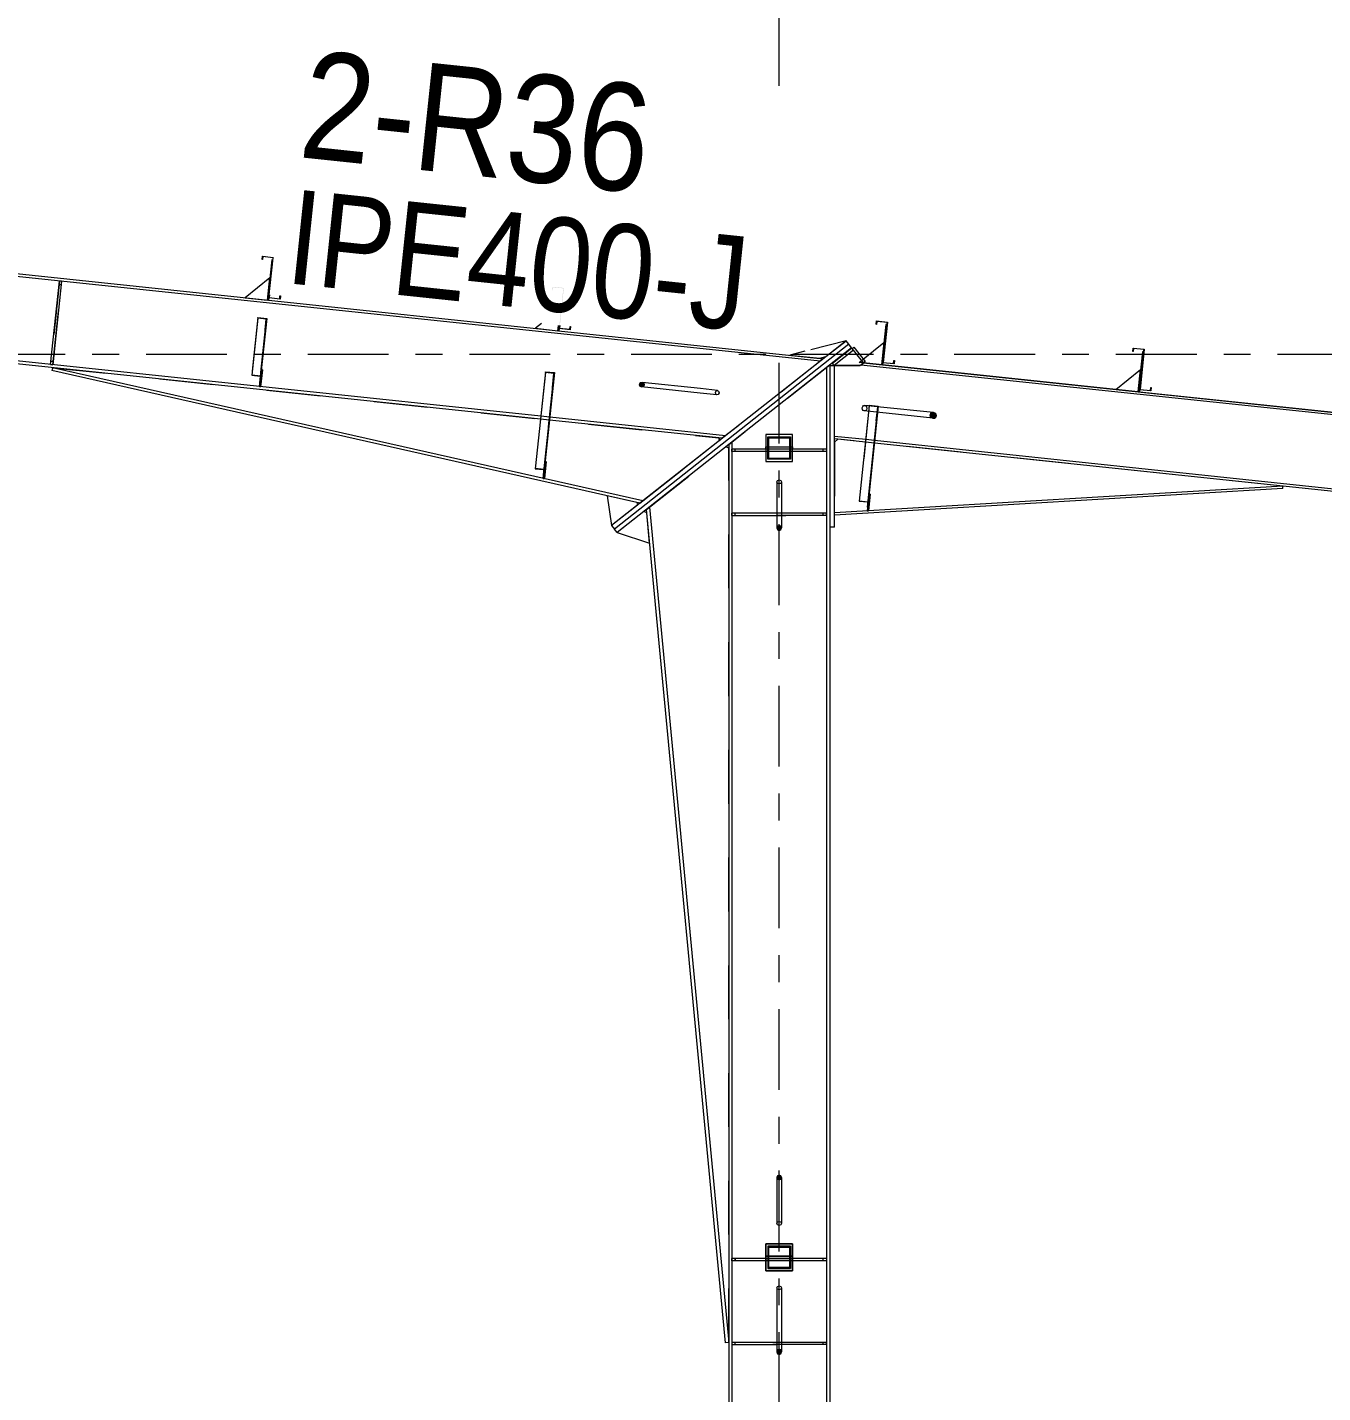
# Model space of a CAD drawing. Header units: millimetres. Extents: x -94 to 729, y -75 to 499.
# Drawn here: x 355.1 to 403.2, y 219.4 to 270.1 of the extents above; entities that cross this region are included whole.
import ezdxf

# ---------------------------------------------------------------- set-up
doc = ezdxf.new("R2010")
doc.units = ezdxf.units.MM
for name, pattern in [('XKITLINE00', [0]), ('XKITLINE02', [4, 2, -2]), ('XKITLINE03', [6, 3, -1, 1, -1])]:
    doc.linetypes.add(name, pattern=pattern)
for name, color, linetype, lineweight in [('Part', 2, 'Continuous', 0), ('PartMark', 7, 'Continuous', 0), ('S-grid', 1, 'Continuous', 0)]:
    doc.layers.add(name, color=color, linetype=linetype, lineweight=lineweight)
doc.styles.add('ARIAL', font='ARIAL.TTF')

# ---------------------------------------------------------------- blocks, each defined once
blk = doc.blocks.new('*A291')
at = {"layer": 'Part'}
blk.add_hatch(color=3, dxfattribs=at).paths.add_polyline_path([(374.327, 257.324), (374.33, 257.352), (374.662, 257.317), (374.604, 256.769), (374.587, 256.77), (374.642, 257.291)], flags=17)
blk = doc.blocks.new('*A292')
at = {"layer": 'Part'}
blk.add_hatch(color=3, dxfattribs=at).paths.add_polyline_path([(363.647, 259.342), (363.649, 259.363), (363.98, 259.328), (363.936, 258.908), (363.919, 258.91), (363.962, 259.309)], flags=17)
blk = doc.blocks.new('*A293')
at = {"layer": 'Part'}
blk.add_hatch(color=3, dxfattribs=at).paths.add_polyline_path([(386.347, 256.082), (386.349, 256.109), (386.681, 256.074), (386.623, 255.53), (386.607, 255.532), (386.661, 256.049)], flags=17)
blk = doc.blocks.new('*A322')
at = {"layer": 'Part'}
blk.add_hatch(color=3, dxfattribs=at).paths.add_polyline_path([(383.003, 221.056), (383.062, 221.027), (383.086, 220.957), (383.062, 220.888), (383.003, 220.859), (382.944, 220.888), (382.92, 220.957), (382.944, 221.027)], flags=17)
blk = doc.blocks.new('*A324')
at = {"layer": 'Part'}
blk.add_hatch(color=3, dxfattribs=at).paths.add_polyline_path([(383.003, 227.524), (383.062, 227.497), (383.086, 227.432), (383.062, 227.368), (383.003, 227.341), (382.944, 227.368), (382.92, 227.432), (382.944, 227.497)], flags=17)
blk = doc.blocks.new('*A325')
at = {"layer": 'Part'}
h = blk.add_hatch(color=3, dxfattribs=at)
h.paths.add_polyline_path([(382.586, 224.05), (382.586, 224.884), (383.42, 224.884), (383.42, 224.05)], flags=17)
h.paths.add_polyline_path([(382.62, 224.85), (382.62, 224.084), (383.386, 224.084), (383.386, 224.85)])
blk = doc.blocks.new('*A326')
at = {"layer": 'Part'}
blk.add_hatch(color=3, dxfattribs=at).paths.add_polyline_path([(387.252, 257.659), (387.264, 257.769), (387.278, 257.767), (387.265, 257.643), (386.851, 257.686), (387.008, 259.18), (386.624, 259.22), (386.612, 259.111), (386.597, 259.113), (386.611, 259.237), (387.025, 259.193), (386.867, 257.7)], flags=17)
blk = doc.blocks.new('*A329')
at = {"layer": 'Part'}
blk.add_hatch(color=3, dxfattribs=at).paths.add_polyline_path([(396.782, 256.654), (396.794, 256.763), (396.809, 256.762), (396.796, 256.637), (396.381, 256.681), (396.539, 258.175), (396.154, 258.215), (396.143, 258.106), (396.128, 258.107), (396.141, 258.232), (396.555, 258.188), (396.398, 256.695)], flags=17)
blk = doc.blocks.new('*A331')
at = {"layer": 'Part'}
blk.add_hatch(color=3, dxfattribs=at).paths.add_polyline_path([(375.235, 258.927), (375.247, 259.036), (375.262, 259.035), (375.249, 258.91), (374.834, 258.954), (374.992, 260.447), (374.607, 260.488), (374.596, 260.378), (374.581, 260.38), (374.594, 260.504), (375.008, 260.461), (374.851, 258.967)], flags=17)
blk = doc.blocks.new('*A332')
at = {"layer": 'Part'}
blk.add_hatch(color=3, dxfattribs=at).paths.add_polyline_path([(364.462, 260.063), (364.473, 260.172), (364.488, 260.171), (364.475, 260.047), (364.061, 260.09), (364.218, 261.584), (363.834, 261.624), (363.822, 261.515), (363.807, 261.516), (363.82, 261.641), (364.235, 261.597), (364.077, 260.104)], flags=17)
blk = doc.blocks.new('*A333')
at = {"layer": 'Part'}
blk.add_hatch(color=3, dxfattribs=at).paths.add_polyline_path([(377.914, 256.953), (377.985, 256.921), (378.009, 256.859), (377.972, 256.804), (377.896, 256.787), (377.825, 256.819), (377.801, 256.881), (377.838, 256.937)], flags=17)
blk = doc.blocks.new('*A336')
at = {"layer": 'Part'}
blk.add_hatch(color=3, dxfattribs=at).paths.add_polyline_path([(388.79, 255.813), (388.832, 255.77), (388.844, 255.717), (388.821, 255.667), (388.772, 255.633), (388.707, 255.626), (388.646, 255.647), (388.604, 255.689), (388.593, 255.743), (388.615, 255.793), (388.665, 255.826), (388.729, 255.833)], flags=17)
blk = doc.blocks.new('*A338')
at = {"layer": 'Part'}
blk.add_hatch(color=3, dxfattribs=at).paths.add_polyline_path([(375.235, 258.927), (375.247, 259.036), (375.262, 259.035), (375.249, 258.91), (374.834, 258.954), (374.992, 260.447), (374.607, 260.488), (374.596, 260.378), (374.581, 260.38), (374.594, 260.504), (375.008, 260.461), (374.851, 258.967)], flags=17)
blk = doc.blocks.new('*A339')
at = {"layer": 'Part'}
blk.add_hatch(color=3, dxfattribs=at).paths.add_polyline_path([(364.462, 260.063), (364.473, 260.172), (364.488, 260.171), (364.475, 260.047), (364.061, 260.09), (364.218, 261.584), (363.834, 261.624), (363.822, 261.515), (363.807, 261.516), (363.82, 261.641), (364.235, 261.597), (364.077, 260.104)], flags=17)
blk = doc.blocks.new('*A340')
at = {"layer": 'Part'}
blk.add_hatch(color=3, dxfattribs=at).paths.add_polyline_path([(387.252, 257.659), (387.264, 257.769), (387.278, 257.767), (387.265, 257.643), (386.851, 257.686), (387.008, 259.18), (386.624, 259.22), (386.612, 259.111), (386.597, 259.113), (386.611, 259.237), (387.025, 259.193), (386.867, 257.7)], flags=17)
blk = doc.blocks.new('*A343')
at = {"layer": 'Part'}
blk.add_hatch(color=3, dxfattribs=at).paths.add_polyline_path([(396.782, 256.654), (396.794, 256.763), (396.809, 256.762), (396.796, 256.637), (396.381, 256.681), (396.539, 258.175), (396.154, 258.215), (396.143, 258.106), (396.128, 258.107), (396.141, 258.232), (396.555, 258.188), (396.398, 256.695)], flags=17)
blk = doc.blocks.new('*A344')
at = {"layer": 'Part'}
blk.add_hatch(color=3, dxfattribs=at).paths.add_polyline_path([(383.003, 251.645), (383.062, 251.618), (383.086, 251.553), (383.062, 251.489), (383.003, 251.462), (382.944, 251.489), (382.92, 251.553), (382.944, 251.618)], flags=17)
blk = doc.blocks.new('*A345')
at = {"layer": 'Part'}
h = blk.add_hatch(color=3, dxfattribs=at)
h.paths.add_polyline_path([(382.586, 254.102), (382.586, 254.935), (383.42, 254.935), (383.42, 254.102)], flags=17)
h.paths.add_polyline_path([(382.62, 254.902), (382.62, 254.135), (383.386, 254.135), (383.386, 254.902)])
blk = doc.blocks.new('*A1138')
at = {"layer": 'S-grid', "color": 1, "linetype": 'XKITLINE03', "lineweight": 0}
blk.add_line((-54.497, 258.009), (464.656, 258.009), dxfattribs=at)
blk = doc.blocks.new('*A1487')
at = {"layer": 'Part', "color": 7, "linetype": 'XKITLINE02', "lineweight": 0}
for p, q in [((385.061, 254.859), (385.061, 257.583)), ((385.061, 257.583), (386.012, 257.583)), ((386.029, 257.597), (386.012, 257.583)), ((386.029, 257.597), (386.13, 257.679)), ((386.842, 257.604), (386.13, 257.679)), ((386.13, 257.679), (386.13, 257.678)), ((396.373, 256.598), (395.503, 256.69)), ((386.536, 254.703), (386.205, 254.738)), ((386.546, 254.794), (386.214, 254.829))]:
    blk.add_line(p, q, dxfattribs=at)
at = {"layer": 'Part', "color": 2, "linetype": 'XKITLINE00', "lineweight": 0}
for p, q in [((386.029, 257.597), (386.13, 257.678)), ((484.334, 247.228), (386.029, 257.597)), ((386.13, 257.678), (484.344, 247.319)), ((395.503, 256.69), (386.842, 257.604)), ((406.276, 255.554), (396.373, 256.598)), ((386.214, 254.829), (385.061, 254.951)), ((386.205, 254.738), (385.061, 254.859)), ((484.038, 244.419), (386.536, 254.703)), ((484.048, 244.51), (386.546, 254.794))]:
    blk.add_line(p, q, dxfattribs=at)
blk = doc.blocks.new('*A1529')
at = {"layer": 'S-grid', "color": 1, "linetype": 'XKITLINE03', "lineweight": 0}
for p, q in [((383.003, 267.963), (383.003, 301.476)), ((383.003, 164.687), (383.003, 258.21))]:
    blk.add_line(p, q, dxfattribs=at)
blk = doc.blocks.new('*A1530')
at = {"layer": 'Part', "color": 2, "linetype": 'XKITLINE00', "lineweight": 0}
for p, q in [((285.551, 268.287), (384.641, 257.836)), ((384.519, 257.74), (285.54, 268.18)), ((374.156, 255.699), (288.299, 264.755)), ((374.144, 255.591), (288.287, 264.647)), ((380.891, 254.88), (374.476, 255.556)), ((381.012, 254.976), (374.487, 255.664))]:
    blk.add_line(p, q, dxfattribs=at)
at = {"layer": 'Part', "color": 7, "linetype": 'XKITLINE02', "lineweight": 0}
for p, q in [((384.641, 257.836), (380.891, 254.88)), ((374.476, 255.556), (374.144, 255.591)), ((374.487, 255.664), (374.156, 255.699))]:
    blk.add_line(p, q, dxfattribs=at)
blk = doc.blocks.new('*A1531')
at = {"layer": 'Part', "color": 7, "linetype": 'XKITLINE02', "lineweight": 0}
for p, q in [((384.878, 257.599), (381.128, 254.642)), ((381.245, 254.477), (381.245, 254.394)), ((384.761, 254.477), (384.761, 254.394)), ((381.245, 224.425), (381.245, 224.342)), ((384.761, 224.425), (384.761, 224.342))]:
    blk.add_line(p, q, dxfattribs=at)
at = {"layer": 'Part', "color": 2, "linetype": 'XKITLINE00', "lineweight": 0}
for p, q in [((384.878, 257.599), (384.878, 182.967)), ((384.761, 257.507), (384.761, 254.477)), ((381.128, 254.642), (381.128, 182.967)), ((381.245, 254.734), (381.245, 254.477)), ((381.245, 254.394), (381.245, 224.425)), ((384.761, 254.394), (384.761, 224.425)), ((381.245, 224.342), (381.245, 182.967)), ((384.761, 224.342), (384.761, 182.967))]:
    blk.add_line(p, q, dxfattribs=at)
blk = doc.blocks.new('*A1532')
at = {"layer": 'Part', "color": 7, "linetype": 'XKITLINE02', "lineweight": 0}
for p, q in [((378.074, 252.235), (381.031, 254.566)), ((381.031, 254.566), (381.128, 254.52)), ((381.128, 221.309), (381.128, 254.52)), ((381.128, 254.52), (381.128, 254.52)), ((381.128, 221.309), (381.128, 254.52)), ((381.128, 254.52), (381.128, 254.52))]:
    blk.add_line(p, q, dxfattribs=at)
at = {"layer": 'Part', "color": 2, "linetype": 'XKITLINE00', "lineweight": 0}
for p, q in [((381.128, 254.52), (381.031, 254.566)), ((381.012, 221.298), (378.074, 252.235)), ((378.183, 252.321), (381.128, 221.309)), ((381.128, 221.309), (381.012, 221.298))]:
    blk.add_line(p, q, dxfattribs=at)
blk = doc.blocks.new('*A1533')
at = {"layer": 'Part', "color": 7, "linetype": 'XKITLINE02', "lineweight": 0}
for p, q in [((374.313, 254.014), (374.248, 253.392)), ((374.289, 253.388), (374.355, 254.009)), ((374.355, 254.009), (374.313, 254.014)), ((374.261, 253.516), (374.302, 253.512)), ((374.248, 253.392), (374.289, 253.388))]:
    blk.add_line(p, q, dxfattribs=at)
blk = doc.blocks.new('*A1534')
at = {"layer": 'Part', "color": 7, "linetype": 'XKITLINE02', "lineweight": 0}
for p, q in [((374.33, 257.352), (373.95, 253.75)), ((374.642, 257.291), (374.245, 253.526)), ((374.262, 253.525), (374.662, 257.317)), ((373.95, 253.75), (374.265, 253.717)), ((373.951, 253.76), (374.283, 253.725)), ((374.245, 253.526), (374.262, 253.525))]:
    blk.add_line(p, q, dxfattribs=at)
blk = doc.blocks.new('*A1535')
at = {"layer": 'Part', "color": 2, "linetype": 'XKITLINE00', "lineweight": 0}
for p, q in [((374.327, 257.324), (373.95, 253.75)), ((374.662, 257.317), (374.292, 253.811)), ((374.327, 257.324), (374.33, 257.352)), ((374.642, 257.291), (374.327, 257.324)), ((374.33, 257.352), (374.662, 257.317)), ((374.587, 256.77), (374.642, 257.291)), ((374.587, 256.77), (374.245, 253.526)), ((374.587, 256.77), (374.604, 256.769)), ((373.95, 253.75), (374.265, 253.717)), ((374.245, 253.526), (374.262, 253.525))]:
    blk.add_line(p, q, dxfattribs=at)
at = {"layer": 'Part', "color": 7, "linetype": 'XKITLINE02', "lineweight": 0}
for p, q in [((374.283, 253.725), (373.951, 253.76)), ((374.292, 253.811), (374.262, 253.525))]:
    blk.add_line(p, q, dxfattribs=at)
blk = doc.blocks.new('*A1536')
at = {"layer": 'Part', "color": 2, "linetype": 'XKITLINE00', "lineweight": 0}
blk.add_line((364.098, 260.841), (363.182, 260.099), dxfattribs=at)
at = {"layer": 'Part', "color": 7, "linetype": 'XKITLINE02', "lineweight": 0}
for p, q in [((364.011, 260.012), (364.098, 260.841)), ((363.182, 260.099), (364.011, 260.012))]:
    blk.add_line(p, q, dxfattribs=at)
blk = doc.blocks.new('*A1537')
at = {"layer": 'Part', "color": 2, "linetype": 'XKITLINE00', "lineweight": 0}
for p, q in [((363.714, 256.8), (363.752, 257.162)), ((363.821, 257.417), (363.755, 256.796)), ((363.779, 257.422), (363.821, 257.417))]:
    blk.add_line(p, q, dxfattribs=at)
at = {"layer": 'Part', "color": 7, "linetype": 'XKITLINE02', "lineweight": 0}
for p, q in [((363.752, 257.162), (363.779, 257.422)), ((363.755, 256.796), (363.714, 256.8)), ((363.727, 256.925), (363.768, 256.92))]:
    blk.add_line(p, q, dxfattribs=at)
blk = doc.blocks.new('*A1538')
at = {"layer": 'Part', "color": 2, "linetype": 'XKITLINE00', "lineweight": 0}
for p, q in [((364.168, 261.504), (364.011, 260.012)), ((364.209, 261.499), (364.168, 261.504)), ((364.061, 260.09), (364.052, 260.007))]:
    blk.add_line(p, q, dxfattribs=at)
at = {"layer": 'Part', "color": 7, "linetype": 'XKITLINE02', "lineweight": 0}
for p, q in [((364.061, 260.09), (364.209, 261.499)), ((364.052, 260.007), (364.011, 260.012))]:
    blk.add_line(p, q, dxfattribs=at)
blk = doc.blocks.new('*A1539')
at = {"layer": 'Part', "color": 7, "linetype": 'XKITLINE02', "lineweight": 0}
for p, q in [((363.779, 257.422), (363.714, 256.8)), ((363.755, 256.796), (363.821, 257.417)), ((363.821, 257.417), (363.779, 257.422)), ((363.714, 256.8), (363.755, 256.796)), ((363.727, 256.925), (363.768, 256.92))]:
    blk.add_line(p, q, dxfattribs=at)
blk = doc.blocks.new('*A1540')
at = {"layer": 'Part', "color": 7, "linetype": 'XKITLINE02', "lineweight": 0}
for p, q in [((363.649, 259.363), (363.423, 257.224)), ((363.962, 259.309), (363.712, 256.942)), ((363.728, 256.94), (363.98, 259.328)), ((363.423, 257.224), (363.738, 257.19)), ((363.425, 257.237), (363.756, 257.202)), ((363.712, 256.942), (363.728, 256.94))]:
    blk.add_line(p, q, dxfattribs=at)
blk = doc.blocks.new('*A1541')
at = {"layer": 'Part', "color": 2, "linetype": 'XKITLINE00', "lineweight": 0}
for p, q in [((363.647, 259.342), (363.423, 257.224)), ((363.647, 259.342), (363.649, 259.363)), ((363.962, 259.309), (363.647, 259.342)), ((363.649, 259.363), (363.98, 259.328)), ((363.98, 259.328), (363.752, 257.162)), ((363.919, 258.91), (363.962, 259.309)), ((363.919, 258.91), (363.712, 256.942)), ((363.936, 258.908), (363.919, 258.91)), ((363.423, 257.224), (363.738, 257.19)), ((363.712, 256.942), (363.728, 256.94))]:
    blk.add_line(p, q, dxfattribs=at)
at = {"layer": 'Part', "color": 7, "linetype": 'XKITLINE02', "lineweight": 0}
for p, q in [((363.425, 257.237), (363.756, 257.202)), ((363.752, 257.162), (363.728, 256.94))]:
    blk.add_line(p, q, dxfattribs=at)
blk = doc.blocks.new('*A1542')
at = {"layer": 'Part', "color": 7, "linetype": 'XKITLINE02', "lineweight": 0}
for p, q in [((377.976, 252.157), (376.987, 251.378)), ((378.192, 250.99), (378.086, 252.11))]:
    blk.add_line(p, q, dxfattribs=at)
at = {"layer": 'Part', "color": 2, "linetype": 'XKITLINE00', "lineweight": 0}
for p, q in [((378.086, 252.11), (377.976, 252.157)), ((376.987, 251.378), (378.192, 250.99))]:
    blk.add_line(p, q, dxfattribs=at)
blk = doc.blocks.new('*A1543')
at = {"layer": 'Part', "color": 2, "linetype": 'XKITLINE00', "lineweight": 0}
for p, q in [((376.617, 252.747), (376.781, 251.64)), ((377.714, 252.499), (377.738, 252.394))]:
    blk.add_line(p, q, dxfattribs=at)
at = {"layer": 'Part', "color": 7, "linetype": 'XKITLINE02', "lineweight": 0}
for p, q in [((377.714, 252.499), (376.617, 252.747)), ((377.738, 252.394), (376.781, 251.64))]:
    blk.add_line(p, q, dxfattribs=at)
blk = doc.blocks.new('*A1544')
at = {"layer": 'Part', "color": 2, "linetype": 'XKITLINE00', "lineweight": 0}
for p, q in [((385.485, 258.501), (376.781, 251.64)), ((385.588, 258.37), (376.884, 251.509)), ((385.588, 258.37), (385.485, 258.501)), ((376.781, 251.64), (376.884, 251.509))]:
    blk.add_line(p, q, dxfattribs=at)
blk = doc.blocks.new('*A1545')
at = {"layer": 'Part', "color": 2, "linetype": 'XKITLINE00', "lineweight": 0}
for p, q in [((385.588, 258.37), (376.884, 251.509)), ((385.691, 258.24), (376.987, 251.378)), ((385.691, 258.24), (385.588, 258.37)), ((376.987, 251.378), (376.884, 251.509))]:
    blk.add_line(p, q, dxfattribs=at)
blk = doc.blocks.new('*A1546')
at = {"layer": 'Part', "color": 2, "linetype": 'XKITLINE00', "lineweight": 0}
for p, q in [((386.958, 259.1), (386.801, 257.608)), ((387, 259.095), (386.958, 259.1)), ((386.842, 257.604), (386.801, 257.608)), ((386.851, 257.686), (386.842, 257.604))]:
    blk.add_line(p, q, dxfattribs=at)
at = {"layer": 'Part', "color": 7, "linetype": 'XKITLINE02', "lineweight": 0}
blk.add_line((386.851, 257.686), (387, 259.095), dxfattribs=at)
blk = doc.blocks.new('*A1547')
at = {"layer": 'Part', "color": 2, "linetype": 'XKITLINE00', "lineweight": 0}
for p, q in [((384.895, 251.583), (384.895, 257.583)), ((384.895, 257.583), (385.045, 257.583)), ((385.061, 257.583), (385.046, 257.583)), ((385.061, 251.583), (385.061, 257.583)), ((385.061, 251.583), (384.895, 251.583))]:
    blk.add_line(p, q, dxfattribs=at)
at = {"layer": 'Part', "color": 7, "linetype": 'XKITLINE02', "lineweight": 0}
for p, q in [((385.046, 257.583), (385.045, 257.583)), ((385.045, 257.583), (385.061, 257.583))]:
    blk.add_line(p, q, dxfattribs=at)
blk = doc.blocks.new('*A1548')
at = {"layer": 'Part', "color": 7, "linetype": 'XKITLINE02', "lineweight": 0}
for p, q in [((384.761, 252.098), (381.245, 252.098)), ((381.245, 252.014), (381.245, 252.098)), ((381.245, 252.014), (384.761, 252.014)), ((381.37, 252.014), (381.37, 252.098)), ((384.636, 252.014), (384.636, 252.098)), ((384.761, 252.014), (384.761, 252.098))]:
    blk.add_line(p, q, dxfattribs=at)
blk = doc.blocks.new('*A1549')
at = {"layer": 'Part', "color": 2, "linetype": 'XKITLINE00', "lineweight": 0}
for p, q in [((382.92, 252.098), (381.245, 252.098)), ((381.245, 252.014), (382.92, 252.014)), ((384.761, 252.098), (383.086, 252.098)), ((384.761, 252.014), (383.086, 252.014))]:
    blk.add_line(p, q, dxfattribs=at)
at = {"layer": 'Part', "color": 7, "linetype": 'XKITLINE02', "lineweight": 0}
for p, q in [((381.245, 252.098), (381.245, 252.014)), ((381.37, 252.014), (381.37, 252.098)), ((383.086, 252.098), (382.92, 252.098)), ((383.086, 252.014), (382.92, 252.014)), ((384.636, 252.014), (384.636, 252.098)), ((384.761, 252.098), (384.761, 252.014))]:
    blk.add_line(p, q, dxfattribs=at)
blk = doc.blocks.new('*A1550')
at = {"layer": 'Part', "color": 2, "linetype": 'XKITLINE00', "lineweight": 0}
for p, q in [((383.954, 258.109), (383.397, 257.967)), ((385.485, 258.501), (384.173, 258.165)), ((384.516, 257.849), (384.739, 257.913))]:
    blk.add_line(p, q, dxfattribs=at)
at = {"layer": 'Part', "color": 7, "linetype": 'XKITLINE02', "lineweight": 0}
for p, q in [((384.739, 257.913), (385.485, 258.501)), ((383.397, 257.967), (384.516, 257.849))]:
    blk.add_line(p, q, dxfattribs=at)
blk = doc.blocks.new('*A1551')
at = {"layer": 'Part', "color": 2, "linetype": 'XKITLINE00', "lineweight": 0}
for p, q in [((382.503, 254.477), (381.245, 254.477)), ((381.245, 254.394), (381.245, 254.477)), ((382.503, 254.394), (381.245, 254.394)), ((384.761, 254.477), (383.503, 254.477)), ((384.761, 254.394), (383.503, 254.394)), ((384.761, 254.477), (384.761, 254.394))]:
    blk.add_line(p, q, dxfattribs=at)
at = {"layer": 'Part', "color": 7, "linetype": 'XKITLINE02', "lineweight": 0}
for p, q in [((381.37, 254.394), (381.37, 254.477)), ((383.503, 254.477), (382.503, 254.477)), ((383.503, 254.394), (382.503, 254.394)), ((384.636, 254.394), (384.636, 254.477))]:
    blk.add_line(p, q, dxfattribs=at)
blk = doc.blocks.new('*A1552')
at = {"layer": 'Part', "color": 7, "linetype": 'XKITLINE02', "lineweight": 0}
for p, q in [((382.503, 254.477), (382.503, 254.56)), ((382.503, 254.56), (383.503, 254.56)), ((383.503, 254.56), (383.503, 254.477)), ((383.503, 254.477), (382.503, 254.477))]:
    blk.add_line(p, q, dxfattribs=at)
blk = doc.blocks.new('*A1553')
at = {"layer": 'Part', "color": 2, "linetype": 'XKITLINE00', "lineweight": 0}
for p, q in [((383.503, 255.019), (382.503, 255.019)), ((382.503, 255.019), (382.503, 254.019)), ((383.503, 254.019), (383.503, 255.019)), ((382.503, 254.019), (383.503, 254.019))]:
    blk.add_line(p, q, dxfattribs=at)
blk = doc.blocks.new('*A1554')
at = {"layer": 'Part', "color": 2, "linetype": 'XKITLINE00', "lineweight": 0}
for p, q in [((386.315, 252.606), (386.271, 252.189)), ((386.378, 252.806), (386.313, 252.191)), ((386.337, 252.81), (386.378, 252.806))]:
    blk.add_line(p, q, dxfattribs=at)
at = {"layer": 'Part', "color": 7, "linetype": 'XKITLINE02', "lineweight": 0}
for p, q in [((386.315, 252.606), (386.337, 252.81)), ((386.313, 252.184), (386.271, 252.189)), ((386.284, 252.313), (386.326, 252.309)), ((386.313, 252.191), (386.313, 252.184))]:
    blk.add_line(p, q, dxfattribs=at)
blk = doc.blocks.new('*A1555')
at = {"layer": 'Part', "color": 7, "linetype": 'XKITLINE02', "lineweight": 0}
for p, q in [((386.349, 256.109), (385.974, 252.548)), ((386.661, 256.049), (386.269, 252.323)), ((386.285, 252.321), (386.681, 256.074)), ((385.974, 252.548), (386.289, 252.515)), ((385.975, 252.558), (386.306, 252.523)), ((386.269, 252.323), (386.285, 252.321))]:
    blk.add_line(p, q, dxfattribs=at)
blk = doc.blocks.new('*A1556')
at = {"layer": 'Part', "color": 2, "linetype": 'XKITLINE00', "lineweight": 0}
for p, q in [((386.125, 257.819), (386.888, 258.437)), ((386.801, 257.608), (386.13, 257.679))]:
    blk.add_line(p, q, dxfattribs=at)
at = {"layer": 'Part', "color": 7, "linetype": 'XKITLINE02', "lineweight": 0}
for p, q in [((386.888, 258.437), (386.801, 257.608)), ((385.972, 257.695), (386.125, 257.819)), ((386.13, 257.679), (385.972, 257.695))]:
    blk.add_line(p, q, dxfattribs=at)
blk = doc.blocks.new('*A1557')
at = {"layer": 'Part', "color": 7, "linetype": 'XKITLINE02', "lineweight": 0}
for p, q in [((386.337, 252.81), (386.271, 252.189)), ((386.313, 252.184), (386.378, 252.806)), ((386.378, 252.806), (386.337, 252.81)), ((386.271, 252.189), (386.313, 252.184)), ((386.284, 252.313), (386.326, 252.309))]:
    blk.add_line(p, q, dxfattribs=at)
blk = doc.blocks.new('*A1558')
at = {"layer": 'Part', "color": 2, "linetype": 'XKITLINE00', "lineweight": 0}
for p, q in [((386.347, 256.082), (385.974, 252.548)), ((386.681, 256.074), (386.315, 252.606)), ((386.347, 256.082), (386.349, 256.109)), ((386.661, 256.049), (386.347, 256.082)), ((386.349, 256.109), (386.681, 256.074)), ((386.607, 255.532), (386.661, 256.049)), ((386.607, 255.532), (386.269, 252.323)), ((386.607, 255.532), (386.623, 255.53)), ((385.974, 252.548), (386.289, 252.515)), ((386.269, 252.323), (386.285, 252.321))]:
    blk.add_line(p, q, dxfattribs=at)
at = {"layer": 'Part', "color": 7, "linetype": 'XKITLINE02', "lineweight": 0}
for p, q in [((385.975, 252.558), (386.306, 252.523)), ((386.285, 252.321), (386.315, 252.606))]:
    blk.add_line(p, q, dxfattribs=at)
blk = doc.blocks.new('*A1559')
at = {"layer": 'Part', "color": 2, "linetype": 'XKITLINE00', "lineweight": 0}
for p, q in [((385.699, 258.225), (384.983, 257.661)), ((385.76, 258.147), (385.045, 257.583)), ((385.76, 258.147), (385.699, 258.225)), ((385.045, 257.583), (384.983, 257.661))]:
    blk.add_line(p, q, dxfattribs=at)
blk = doc.blocks.new('*A1560')
at = {"layer": 'Part', "color": 2, "linetype": 'XKITLINE00', "lineweight": 0}
for p, q in [((385.709, 258.212), (385.774, 258.264)), ((386.13, 257.678), (385.76, 258.147)), ((385.774, 258.264), (386.195, 257.73)), ((386.195, 257.73), (386.13, 257.678))]:
    blk.add_line(p, q, dxfattribs=at)
at = {"layer": 'Part', "color": 7, "linetype": 'XKITLINE02', "lineweight": 0}
blk.add_line((385.76, 258.147), (385.709, 258.212), dxfattribs=at)
blk = doc.blocks.new('*A1561')
at = {"layer": 'Part', "color": 7, "linetype": 'XKITLINE02', "lineweight": 0}
for p, q in [((385.76, 258.147), (385.045, 257.583)), ((386.13, 257.678), (385.76, 258.147)), ((385.061, 257.583), (385.045, 257.583)), ((386.13, 257.678), (386.029, 257.597))]:
    blk.add_line(p, q, dxfattribs=at)
at = {"layer": 'Part', "color": 2, "linetype": 'XKITLINE00', "lineweight": 0}
for p, q in [((386.012, 257.583), (385.061, 257.583)), ((386.029, 257.597), (386.012, 257.583))]:
    blk.add_line(p, q, dxfattribs=at)
blk = doc.blocks.new('*A1565')
at = {"layer": 'Part', "color": 2, "linetype": 'XKITLINE00', "lineweight": 0}
for p, q in [((395.503, 256.69), (396.419, 257.431)), ((396.331, 256.603), (395.503, 256.69))]:
    blk.add_line(p, q, dxfattribs=at)
at = {"layer": 'Part', "color": 7, "linetype": 'XKITLINE02', "lineweight": 0}
blk.add_line((396.331, 256.603), (396.419, 257.431), dxfattribs=at)
blk = doc.blocks.new('*A1571')
at = {"layer": 'Part', "color": 2, "linetype": 'XKITLINE00', "lineweight": 0}
for p, q in [((396.489, 258.094), (396.331, 256.603)), ((396.53, 258.09), (396.489, 258.094)), ((396.373, 256.598), (396.331, 256.603)), ((396.381, 256.681), (396.373, 256.598))]:
    blk.add_line(p, q, dxfattribs=at)
at = {"layer": 'Part', "color": 7, "linetype": 'XKITLINE02', "lineweight": 0}
blk.add_line((396.381, 256.681), (396.53, 258.09), dxfattribs=at)
blk = doc.blocks.new('*A1650')
at = {"layer": 'Part', "color": 7, "linetype": 'XKITLINE02', "lineweight": 0}
for p, q in [((383.42, 224.884), (382.586, 224.884)), ((382.586, 224.884), (382.586, 224.05)), ((382.62, 224.85), (383.386, 224.85)), ((382.62, 224.084), (382.62, 224.85)), ((383.386, 224.85), (383.386, 224.084)), ((383.42, 224.05), (383.42, 224.884)), ((382.586, 224.05), (383.42, 224.05)), ((383.386, 224.084), (382.62, 224.084))]:
    blk.add_line(p, q, dxfattribs=at)
blk = doc.blocks.new('*A1651')
at = {"layer": 'Part', "color": 7, "linetype": 'XKITLINE02', "lineweight": 0}
for p, q in [((382.92, 223.334), (382.944, 223.384)), ((382.92, 223.334), (382.92, 222.776)), ((382.944, 223.284), (382.92, 223.334)), ((382.944, 223.384), (383.003, 223.405)), ((383.003, 223.264), (382.944, 223.284)), ((383.003, 223.405), (383.062, 223.384)), ((383.062, 223.284), (383.003, 223.264)), ((383.062, 223.384), (383.086, 223.334)), ((383.086, 223.334), (383.062, 223.284)), ((383.086, 223.334), (383.086, 222.776))]:
    blk.add_line(p, q, dxfattribs=at)
at = {"layer": 'Part', "color": 2, "linetype": 'XKITLINE00', "lineweight": 0}
for p, q in [((382.92, 222.776), (382.92, 220.957)), ((383.086, 222.776), (383.086, 220.957)), ((383.003, 221.056), (382.944, 221.027)), ((383.062, 221.027), (383.003, 221.056)), ((382.944, 221.027), (382.92, 220.957)), ((382.92, 220.957), (382.944, 220.888)), ((382.944, 220.888), (383.003, 220.859)), ((383.003, 220.859), (383.062, 220.888)), ((383.086, 220.957), (383.062, 221.027)), ((383.062, 220.888), (383.086, 220.957))]:
    blk.add_line(p, q, dxfattribs=at)
blk = doc.blocks.new('*A1653')
at = {"layer": 'Part', "color": 2, "linetype": 'XKITLINE00', "lineweight": 0}
for p, q in [((382.944, 227.497), (382.92, 227.432)), ((382.92, 227.432), (382.92, 226.15)), ((382.92, 227.432), (382.944, 227.368)), ((383.003, 227.524), (382.944, 227.497)), ((382.944, 227.368), (383.003, 227.341)), ((383.062, 227.497), (383.003, 227.524)), ((383.003, 227.341), (383.062, 227.368)), ((383.086, 227.432), (383.062, 227.497)), ((383.062, 227.368), (383.086, 227.432)), ((383.086, 227.432), (383.086, 226.15))]:
    blk.add_line(p, q, dxfattribs=at)
at = {"layer": 'Part', "color": 7, "linetype": 'XKITLINE02', "lineweight": 0}
for p, q in [((382.92, 226.15), (382.92, 225.727)), ((383.086, 226.15), (383.086, 225.727)), ((382.92, 225.727), (382.944, 225.781)), ((382.944, 225.673), (382.92, 225.727)), ((382.944, 225.781), (383.003, 225.803)), ((383.003, 225.651), (382.944, 225.673)), ((383.003, 225.803), (383.062, 225.781)), ((383.062, 225.673), (383.003, 225.651)), ((383.062, 225.781), (383.086, 225.727)), ((383.086, 225.727), (383.062, 225.673))]:
    blk.add_line(p, q, dxfattribs=at)
blk = doc.blocks.new('*A1654')
at = {"layer": 'Part', "color": 2, "linetype": 'XKITLINE00', "lineweight": 0}
for p, q in [((382.586, 224.884), (382.586, 224.05)), ((382.586, 224.884), (383.42, 224.884)), ((382.62, 224.084), (382.62, 224.85)), ((382.62, 224.85), (383.386, 224.85)), ((383.386, 224.85), (383.386, 224.084)), ((383.42, 224.884), (383.42, 224.05)), ((383.42, 224.05), (382.586, 224.05)), ((383.386, 224.084), (382.62, 224.084))]:
    blk.add_line(p, q, dxfattribs=at)
blk = doc.blocks.new('*A1656')
at = {"layer": 'Part', "color": 7, "linetype": 'XKITLINE02', "lineweight": 0}
for p, q in [((384.761, 221.309), (381.245, 221.309)), ((381.245, 221.309), (381.245, 221.226)), ((384.761, 221.226), (381.245, 221.226)), ((381.37, 221.226), (381.37, 221.309)), ((384.636, 221.226), (384.636, 221.309)), ((384.761, 221.226), (384.761, 221.309))]:
    blk.add_line(p, q, dxfattribs=at)
blk = doc.blocks.new('*A1657')
at = {"layer": 'Part', "color": 2, "linetype": 'XKITLINE00', "lineweight": 0}
for p, q in [((382.92, 221.309), (381.245, 221.309)), ((381.245, 221.226), (382.92, 221.226)), ((384.761, 221.309), (383.086, 221.309)), ((384.761, 221.226), (383.086, 221.226))]:
    blk.add_line(p, q, dxfattribs=at)
at = {"layer": 'Part', "color": 7, "linetype": 'XKITLINE02', "lineweight": 0}
for p, q in [((381.245, 221.309), (381.245, 221.226)), ((381.37, 221.226), (381.37, 221.309)), ((383.086, 221.309), (382.92, 221.309)), ((383.086, 221.226), (382.92, 221.226)), ((384.636, 221.226), (384.636, 221.309)), ((384.761, 221.309), (384.761, 221.226))]:
    blk.add_line(p, q, dxfattribs=at)
blk = doc.blocks.new('*A1658')
at = {"layer": 'Part', "color": 2, "linetype": 'XKITLINE00', "lineweight": 0}
for p, q in [((382.503, 224.425), (381.245, 224.425)), ((381.245, 224.342), (381.245, 224.425)), ((382.503, 224.342), (381.245, 224.342)), ((384.761, 224.425), (383.503, 224.425)), ((384.761, 224.342), (383.503, 224.342)), ((384.761, 224.425), (384.761, 224.342))]:
    blk.add_line(p, q, dxfattribs=at)
at = {"layer": 'Part', "color": 7, "linetype": 'XKITLINE02', "lineweight": 0}
for p, q in [((381.37, 224.342), (381.37, 224.425)), ((383.503, 224.425), (382.503, 224.425)), ((383.503, 224.342), (382.503, 224.342)), ((384.636, 224.342), (384.636, 224.425))]:
    blk.add_line(p, q, dxfattribs=at)
blk = doc.blocks.new('*A1659')
at = {"layer": 'Part', "color": 7, "linetype": 'XKITLINE02', "lineweight": 0}
for p, q in [((382.503, 224.425), (382.503, 224.509)), ((382.503, 224.509), (383.503, 224.509)), ((383.503, 224.425), (382.503, 224.425)), ((383.503, 224.509), (383.503, 224.425))]:
    blk.add_line(p, q, dxfattribs=at)
blk = doc.blocks.new('*A1660')
at = {"layer": 'Part', "color": 2, "linetype": 'XKITLINE00', "lineweight": 0}
for p, q in [((383.503, 224.967), (382.503, 224.967)), ((382.503, 224.967), (382.503, 223.967)), ((383.503, 223.967), (383.503, 224.967)), ((382.503, 223.967), (383.503, 223.967))]:
    blk.add_line(p, q, dxfattribs=at)
blk = doc.blocks.new('*A1661')
at = {"layer": 'Part', "color": 7, "linetype": 'XKITLINE02', "lineweight": 0}
for p, q in [((384.761, 224.425), (381.245, 224.425)), ((381.245, 224.342), (381.245, 224.425)), ((384.761, 224.342), (381.245, 224.342)), ((381.37, 224.425), (381.37, 224.342)), ((384.636, 224.342), (384.636, 224.425)), ((384.761, 224.425), (384.761, 224.342))]:
    blk.add_line(p, q, dxfattribs=at)
blk = doc.blocks.new('*A1662')
at = {"layer": 'Part', "color": 7, "linetype": 'XKITLINE02', "lineweight": 0}
for p, q in [((382.503, 224.509), (382.503, 224.425)), ((383.503, 224.509), (382.503, 224.509)), ((382.503, 224.425), (383.503, 224.425)), ((383.503, 224.425), (383.503, 224.509))]:
    blk.add_line(p, q, dxfattribs=at)
blk = doc.blocks.new('*A1663')
at = {"layer": 'Part', "color": 7, "linetype": 'XKITLINE02', "lineweight": 0}
for p, q in [((382.503, 224.967), (383.503, 224.967)), ((382.503, 223.967), (382.503, 224.967)), ((383.503, 224.967), (383.503, 223.967)), ((383.503, 223.967), (382.503, 223.967))]:
    blk.add_line(p, q, dxfattribs=at)
blk = doc.blocks.new('*A1666')
at = {"layer": 'Part', "color": 2, "linetype": 'XKITLINE00', "lineweight": 0}
for p, q in [((386.597, 259.113), (386.611, 259.237)), ((386.612, 259.111), (386.597, 259.113)), ((386.611, 259.237), (387.025, 259.193)), ((386.624, 259.22), (386.612, 259.111)), ((387.008, 259.18), (386.624, 259.22)), ((386.851, 257.686), (387.008, 259.18)), ((387.025, 259.193), (386.867, 257.7)), ((387.265, 257.643), (386.851, 257.686)), ((386.867, 257.7), (387.252, 257.659)), ((387.252, 257.659), (387.264, 257.769)), ((387.264, 257.769), (387.278, 257.767)), ((387.278, 257.767), (387.265, 257.643))]:
    blk.add_line(p, q, dxfattribs=at)
blk = doc.blocks.new('*A1669')
at = {"layer": 'Part', "color": 2, "linetype": 'XKITLINE00', "lineweight": 0}
for p, q in [((396.128, 258.107), (396.141, 258.232)), ((396.143, 258.106), (396.128, 258.107)), ((396.141, 258.232), (396.555, 258.188)), ((396.154, 258.215), (396.143, 258.106)), ((396.539, 258.175), (396.154, 258.215)), ((396.381, 256.681), (396.539, 258.175)), ((396.555, 258.188), (396.398, 256.695)), ((396.796, 256.637), (396.381, 256.681)), ((396.398, 256.695), (396.782, 256.654)), ((396.782, 256.654), (396.794, 256.763)), ((396.794, 256.763), (396.809, 256.762)), ((396.809, 256.762), (396.796, 256.637))]:
    blk.add_line(p, q, dxfattribs=at)
blk = doc.blocks.new('*A1671')
at = {"layer": 'Part', "color": 2, "linetype": 'XKITLINE00', "lineweight": 0}
for p, q in [((374.834, 258.954), (374.847, 259.07)), ((375.249, 258.91), (374.834, 258.954)), ((374.861, 259.068), (374.851, 258.967)), ((374.851, 258.967), (375.235, 258.927)), ((375.235, 258.927), (375.246, 259.028)), ((375.246, 259.028), (375.247, 259.036)), ((375.247, 259.036), (375.262, 259.035)), ((375.261, 259.026), (375.249, 258.91)), ((375.262, 259.035), (375.261, 259.026))]:
    blk.add_line(p, q, dxfattribs=at)
blk = doc.blocks.new('*A1672')
at = {"layer": 'Part', "color": 2, "linetype": 'XKITLINE00', "lineweight": 0}
for p, q in [((363.807, 261.516), (363.82, 261.641)), ((363.82, 261.641), (364.222, 261.598)), ((363.834, 261.624), (363.822, 261.515)), ((364.218, 261.584), (363.834, 261.624)), ((363.822, 261.515), (363.807, 261.516)), ((364.061, 260.09), (364.218, 261.584)), ((364.222, 261.598), (364.235, 261.597)), ((364.475, 260.047), (364.061, 260.09)), ((364.088, 260.205), (364.077, 260.104)), ((364.077, 260.104), (364.462, 260.063)), ((364.462, 260.063), (364.472, 260.164)), ((364.472, 260.164), (364.473, 260.172)), ((364.473, 260.172), (364.488, 260.171)), ((364.487, 260.163), (364.475, 260.047)), ((364.488, 260.171), (364.487, 260.163))]:
    blk.add_line(p, q, dxfattribs=at)
blk = doc.blocks.new('*A1673')
at = {"layer": 'Part', "color": 2, "linetype": 'XKITLINE00', "lineweight": 0}
for p, q in [((377.838, 256.937), (377.801, 256.881)), ((377.801, 256.881), (377.825, 256.819)), ((377.825, 256.819), (377.896, 256.787)), ((377.914, 256.953), (377.838, 256.937)), ((377.896, 256.787), (377.972, 256.804)), ((380.069, 256.558), (377.896, 256.787)), ((380.086, 256.724), (377.914, 256.953)), ((377.914, 256.953), (377.985, 256.921)), ((377.972, 256.804), (378.009, 256.859)), ((378.009, 256.859), (377.985, 256.921))]:
    blk.add_line(p, q, dxfattribs=at)
at = {"layer": 'Part', "color": 7, "linetype": 'XKITLINE02', "lineweight": 0}
for p, q in [((380.694, 256.492), (380.069, 256.558)), ((380.712, 256.658), (380.086, 256.724)), ((380.637, 256.582), (380.662, 256.639)), ((380.65, 256.522), (380.637, 256.582)), ((380.662, 256.639), (380.712, 256.658)), ((380.712, 256.658), (380.756, 256.629)), ((380.769, 256.568), (380.744, 256.512)), ((380.756, 256.629), (380.769, 256.568)), ((380.694, 256.492), (380.65, 256.522)), ((380.744, 256.512), (380.694, 256.492))]:
    blk.add_line(p, q, dxfattribs=at)
blk = doc.blocks.new('*A1675')
at = {"layer": 'Part', "color": 2, "linetype": 'XKITLINE00', "lineweight": 0}
for p, q in [((355.957, 257.618), (356.284, 260.718)), ((356.367, 260.709), (356.04, 257.61))]:
    blk.add_line(p, q, dxfattribs=at)
at = {"layer": 'Part', "color": 7, "linetype": 'XKITLINE02', "lineweight": 0}
for p, q in [((356.367, 260.709), (356.284, 260.718)), ((356.271, 260.594), (356.354, 260.585)), ((356.04, 257.61), (355.957, 257.618)), ((356.053, 257.734), (355.97, 257.743))]:
    blk.add_line(p, q, dxfattribs=at)
blk = doc.blocks.new('*A1678')
at = {"layer": 'Part', "color": 7, "linetype": 'XKITLINE02', "lineweight": 0}
for p, q in [((356.284, 260.718), (355.957, 257.618)), ((356.04, 257.61), (356.367, 260.709)), ((356.367, 260.709), (356.284, 260.718)), ((356.271, 260.594), (356.354, 260.585)), ((355.957, 257.618), (356.04, 257.61)), ((355.97, 257.743), (356.053, 257.734))]:
    blk.add_line(p, q, dxfattribs=at)
blk = doc.blocks.new('*A1680')
at = {"layer": 'Part', "color": 7, "linetype": 'XKITLINE02', "lineweight": 0}
for p, q in [((386.085, 256.008), (386.102, 256.058)), ((386.102, 256.058), (386.137, 256.093)), ((386.137, 256.093), (386.181, 256.102)), ((386.763, 256.041), (386.181, 256.102)), ((386.181, 256.102), (386.223, 256.084)), ((386.223, 256.084), (386.25, 256.042)), ((386.25, 256.042), (386.256, 255.989)), ((386.091, 255.955), (386.085, 256.008)), ((386.118, 255.913), (386.091, 255.955)), ((386.16, 255.895), (386.118, 255.913)), ((386.204, 255.904), (386.16, 255.895)), ((386.741, 255.834), (386.16, 255.895)), ((386.239, 255.939), (386.204, 255.904)), ((386.256, 255.989), (386.239, 255.939))]:
    blk.add_line(p, q, dxfattribs=at)
at = {"layer": 'Part', "color": 2, "linetype": 'XKITLINE00', "lineweight": 0}
for p, q in [((388.729, 255.833), (386.763, 256.041)), ((388.707, 255.626), (386.741, 255.834)), ((388.615, 255.793), (388.593, 255.743)), ((388.593, 255.743), (388.604, 255.689)), ((388.604, 255.689), (388.646, 255.647)), ((388.665, 255.826), (388.615, 255.793)), ((388.646, 255.647), (388.707, 255.626)), ((388.729, 255.833), (388.665, 255.826)), ((388.707, 255.626), (388.772, 255.633)), ((388.79, 255.813), (388.729, 255.833)), ((388.772, 255.633), (388.821, 255.667)), ((388.832, 255.77), (388.79, 255.813)), ((388.821, 255.667), (388.844, 255.717)), ((388.844, 255.717), (388.832, 255.77))]:
    blk.add_line(p, q, dxfattribs=at)
blk = doc.blocks.new('*A1682')
at = {"layer": 'Part', "color": 2, "linetype": 'XKITLINE00', "lineweight": 0}
for p, q in [((374.834, 258.954), (374.847, 259.07)), ((375.249, 258.91), (374.834, 258.954)), ((374.861, 259.068), (374.851, 258.967)), ((374.851, 258.967), (375.235, 258.927)), ((375.235, 258.927), (375.246, 259.028)), ((375.246, 259.028), (375.247, 259.036)), ((375.247, 259.036), (375.262, 259.035)), ((375.261, 259.026), (375.249, 258.91)), ((375.262, 259.035), (375.261, 259.026))]:
    blk.add_line(p, q, dxfattribs=at)
blk = doc.blocks.new('*A1683')
at = {"layer": 'Part', "color": 2, "linetype": 'XKITLINE00', "lineweight": 0}
for p, q in [((363.807, 261.516), (363.82, 261.641)), ((363.82, 261.641), (364.222, 261.598)), ((363.834, 261.624), (363.822, 261.515)), ((364.218, 261.584), (363.834, 261.624)), ((363.822, 261.515), (363.807, 261.516)), ((364.061, 260.09), (364.218, 261.584)), ((364.222, 261.598), (364.235, 261.597)), ((364.475, 260.047), (364.061, 260.09)), ((364.088, 260.205), (364.077, 260.104)), ((364.077, 260.104), (364.462, 260.063)), ((364.462, 260.063), (364.472, 260.164)), ((364.472, 260.164), (364.473, 260.172)), ((364.473, 260.172), (364.488, 260.171)), ((364.487, 260.163), (364.475, 260.047)), ((364.488, 260.171), (364.487, 260.163))]:
    blk.add_line(p, q, dxfattribs=at)
blk = doc.blocks.new('*A1684')
at = {"layer": 'Part', "color": 2, "linetype": 'XKITLINE00', "lineweight": 0}
for p, q in [((386.597, 259.113), (386.611, 259.237)), ((386.612, 259.111), (386.597, 259.113)), ((386.611, 259.237), (387.025, 259.193)), ((386.624, 259.22), (386.612, 259.111)), ((387.008, 259.18), (386.624, 259.22)), ((386.851, 257.686), (387.008, 259.18)), ((387.025, 259.193), (386.867, 257.7)), ((387.265, 257.643), (386.851, 257.686)), ((386.867, 257.7), (387.252, 257.659)), ((387.252, 257.659), (387.264, 257.769)), ((387.264, 257.769), (387.278, 257.767)), ((387.278, 257.767), (387.265, 257.643))]:
    blk.add_line(p, q, dxfattribs=at)
blk = doc.blocks.new('*A1687')
at = {"layer": 'Part', "color": 2, "linetype": 'XKITLINE00', "lineweight": 0}
for p, q in [((396.128, 258.107), (396.141, 258.232)), ((396.143, 258.106), (396.128, 258.107)), ((396.141, 258.232), (396.555, 258.188)), ((396.154, 258.215), (396.143, 258.106)), ((396.539, 258.175), (396.154, 258.215)), ((396.381, 256.681), (396.539, 258.175)), ((396.555, 258.188), (396.398, 256.695)), ((396.796, 256.637), (396.381, 256.681)), ((396.398, 256.695), (396.782, 256.654)), ((396.782, 256.654), (396.794, 256.763)), ((396.794, 256.763), (396.809, 256.762)), ((396.809, 256.762), (396.796, 256.637))]:
    blk.add_line(p, q, dxfattribs=at)
blk = doc.blocks.new('*A1688')
at = {"layer": 'Part', "color": 7, "linetype": 'XKITLINE02', "lineweight": 0}
for p, q in [((382.92, 253.259), (382.944, 253.313)), ((382.92, 253.259), (382.92, 252.835)), ((382.944, 253.205), (382.92, 253.259)), ((382.944, 253.313), (383.003, 253.335)), ((383.003, 253.183), (382.944, 253.205)), ((383.003, 253.335), (383.062, 253.313)), ((383.062, 253.205), (383.003, 253.183)), ((383.062, 253.313), (383.086, 253.259)), ((383.086, 253.259), (383.062, 253.205)), ((383.086, 253.259), (383.086, 252.835))]:
    blk.add_line(p, q, dxfattribs=at)
at = {"layer": 'Part', "color": 2, "linetype": 'XKITLINE00', "lineweight": 0}
for p, q in [((382.92, 252.835), (382.92, 251.553)), ((383.086, 252.835), (383.086, 251.553)), ((382.944, 251.618), (382.92, 251.553)), ((382.92, 251.553), (382.944, 251.489)), ((383.003, 251.645), (382.944, 251.618)), ((382.944, 251.489), (383.003, 251.462)), ((383.062, 251.618), (383.003, 251.645)), ((383.003, 251.462), (383.062, 251.489)), ((383.086, 251.553), (383.062, 251.618)), ((383.062, 251.489), (383.086, 251.553))]:
    blk.add_line(p, q, dxfattribs=at)
blk = doc.blocks.new('*A1689')
at = {"layer": 'Part', "color": 2, "linetype": 'XKITLINE00', "lineweight": 0}
for p, q in [((382.586, 254.102), (382.586, 254.935)), ((382.586, 254.935), (383.42, 254.935)), ((382.62, 254.135), (382.62, 254.902)), ((382.62, 254.902), (383.386, 254.902)), ((383.386, 254.902), (383.386, 254.135)), ((383.42, 254.935), (383.42, 254.102)), ((383.42, 254.102), (382.586, 254.102)), ((383.386, 254.135), (382.62, 254.135))]:
    blk.add_line(p, q, dxfattribs=at)
blk = doc.blocks.new('*A1690')
at = {"layer": 'Part', "color": 2, "linetype": 'XKITLINE00', "lineweight": 0}
for p, q in [((385.182, 254.846), (385.061, 254.737)), ((401.694, 253.104), (385.061, 252.117)), ((401.699, 253.013), (385.061, 252.025)), ((401.699, 253.013), (401.694, 253.104))]:
    blk.add_line(p, q, dxfattribs=at)
at = {"layer": 'Part', "color": 7, "linetype": 'XKITLINE02', "lineweight": 0}
for p, q in [((385.061, 254.737), (385.061, 252.025)), ((401.694, 253.104), (385.182, 254.846))]:
    blk.add_line(p, q, dxfattribs=at)
blk = doc.blocks.new('*A1691')
at = {"layer": 'Part', "color": 2, "linetype": 'XKITLINE00', "lineweight": 0}
for p, q in [((356.029, 257.502), (356.005, 257.396)), ((377.836, 252.472), (356.005, 257.396)), ((377.946, 252.558), (356.029, 257.502)), ((377.946, 252.558), (380.793, 254.805)), ((380.767, 254.893), (380.794, 254.803)), ((380.793, 254.805), (380.767, 254.893)), ((380.794, 254.803), (380.793, 254.805))]:
    blk.add_line(p, q, dxfattribs=at)
at = {"layer": 'Part', "color": 7, "linetype": 'XKITLINE02', "lineweight": 0}
for p, q in [((356.029, 257.502), (380.767, 254.893)), ((377.836, 252.472), (380.794, 254.803))]:
    blk.add_line(p, q, dxfattribs=at)
blk = doc.blocks.new('*A1692')
at = {"layer": 'Part', "color": 2, "linetype": 'XKITLINE00', "lineweight": 0}
blk.add_line((374.175, 259.141), (373.955, 258.963), dxfattribs=at)
at = {"layer": 'Part', "color": 7, "linetype": 'XKITLINE02', "lineweight": 0}
for p, q in [((373.955, 258.963), (374.784, 258.875)), ((374.784, 258.875), (374.805, 259.074))]:
    blk.add_line(p, q, dxfattribs=at)
blk = doc.blocks.new('*A1693')
at = {"layer": 'Part', "color": 2, "linetype": 'XKITLINE00', "lineweight": 0}
for p, q in [((374.355, 254.009), (374.289, 253.388)), ((374.313, 254.014), (374.355, 254.009)), ((374.248, 253.392), (374.292, 253.811)), ((374.289, 253.388), (374.248, 253.392))]:
    blk.add_line(p, q, dxfattribs=at)
at = {"layer": 'Part', "color": 7, "linetype": 'XKITLINE02', "lineweight": 0}
for p, q in [((374.292, 253.811), (374.313, 254.014)), ((374.261, 253.516), (374.302, 253.512))]:
    blk.add_line(p, q, dxfattribs=at)
blk = doc.blocks.new('*A1694')
at = {"layer": 'Part', "color": 2, "linetype": 'XKITLINE00', "lineweight": 0}
for p, q in [((374.805, 259.074), (374.784, 258.875)), ((374.834, 258.954), (374.826, 258.871))]:
    blk.add_line(p, q, dxfattribs=at)
at = {"layer": 'Part', "color": 7, "linetype": 'XKITLINE02', "lineweight": 0}
for p, q in [((374.826, 258.871), (374.784, 258.875)), ((374.834, 258.954), (374.847, 259.07))]:
    blk.add_line(p, q, dxfattribs=at)
blk = doc.blocks.new('*A2382')
at = {"layer": 'PartMark', "color": 3, "style": 'ARIAL', "width": 0.85}
blk.add_text('2-R36', height=4, rotation=-6.0218, dxfattribs=at).set_placement((365.118, 265.325))
at = {"layer": 'PartMark', "color": 7, "style": 'ARIAL', "width": 0.85}
blk.add_text('IPE400-J', height=3.5, rotation=-6.0218, dxfattribs=at).set_placement((364.625, 260.651))

msp = doc.modelspace()

# ---------------------------------------------------------------- block references
at = {"lineweight": 0}
for name in ['*A1529', '*A2382', '*A1530', '*A332', '*A339', '*A1672', '*A1683', '*A1538', '*A1675', '*A1678', '*A1536', '*A331', '*A338', '*A1138', '*A1540', '*A1541', '*A292', '*A1692', '*A326', '*A340', '*A1666', '*A1684', '*A1546', '*A1694', '*A1671', '*A1682', '*A1544', '*A1545', '*A1550', '*A1559', '*A1561', '*A1560', '*A1556', '*A329', '*A343', '*A1669', '*A1687', '*A1571', '*A1531', '*A1547', '*A1487', '*A1691', '*A1537', '*A1539', '*A1534', '*A1535', '*A291', '*A1565', '*A333', '*A1673', '*A1555', '*A1558', '*A1680', '*A293', '*A336', '*A1553', '*A1532', '*A1552', '*A345', '*A1689', '*A1690', '*A1533', '*A1693', '*A1551', '*A1688', '*A1543', '*A1554', '*A1557', '*A1542', '*A1548', '*A1549', '*A344', '*A324', '*A1653', '*A1660', '*A1663', '*A325', '*A1650', '*A1654', '*A1658', '*A1661', '*A1659', '*A1662', '*A1651', '*A1656', '*A1657', '*A322']:
    msp.add_blockref(name, (0, 0), dxfattribs=at)

doc.saveas('drawing.dxf')
